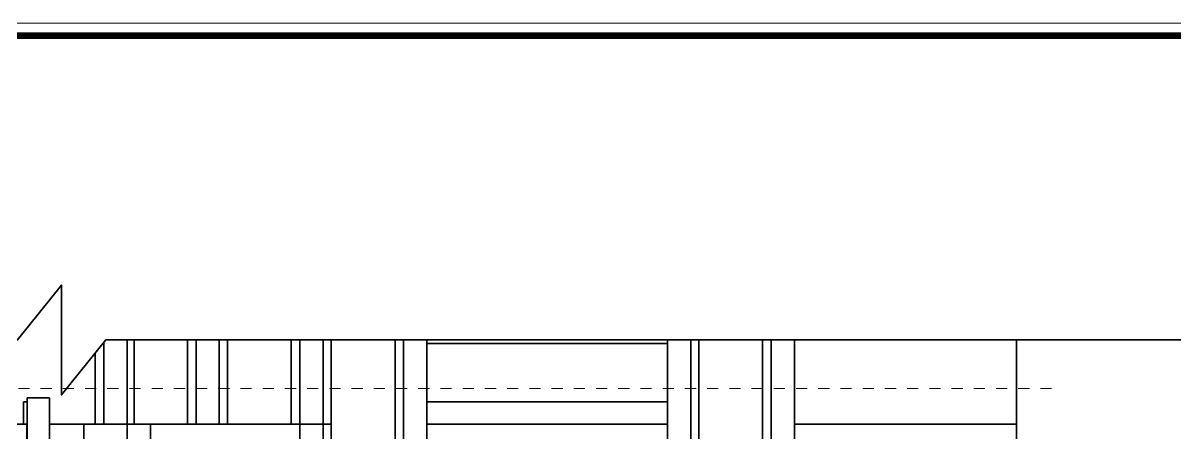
# Model space of a CAD drawing. Header units: metres. Extents: x -434 to 683, y -422 to -228.
# Drawn here: x -404.03 to -393.66, y -283.75 to -280.05 of the extents above; entities that cross this region are included whole.
import ezdxf

# ---------------------------------------------------------------- set-up
doc = ezdxf.new("R2010")
doc.units = ezdxf.units.M
doc.header["$MEASUREMENT"] = 0
doc.linetypes.add('DOT', pattern=[0.25, 0, -0.25])
doc.linetypes.add('OVERHEAD 3', pattern=[0.0016, 0.001, -0.0006])
for name, color, linetype, lineweight in [('frame', 12, 'Continuous', 9), ('HACH', 8, 'Continuous', 5), ('S-STRS-MBND', 31, 'OVERHEAD 3', 5), ('walls', 7, 'Continuous', 35), ('Windows', 5, 'Continuous', 15)]:
    doc.layers.add(name, color=color, linetype=linetype, lineweight=lineweight)
doc.layers.add('LOGO', color=7, linetype='Continuous')

# ---------------------------------------------------------------- blocks, each defined once
blk = doc.blocks.new('A$C7E5B4212')
at = {"layer": 'LOGO', "const_width": 0.05}
blk.add_lwpolyline([(0.8319, 0.8319), (41.132, 0.8319), (41.132, 29.3819), (0.8319, 29.3819)], close=True, dxfattribs=at)
blk = doc.blocks.new('vbnvbnvb')
at = {"layer": 'LOGO', "color": 240, "lineweight": -2}
blk.add_line((47.142, 28.037), (-5.152, 28.037), dxfattribs=at)
at = {"layer": 'LOGO', "xscale": 1.291447376312877, "yscale": 1.291447376312877, "zscale": 1.291447376312877}
blk.add_blockref('A$C7E5B4212', (-6.098, -10.028), dxfattribs=at)

msp = doc.modelspace()

# ---------------------------------------------------------------- linework, layer by layer
at = {"layer": 'HACH', "linetype": 'DOT', "ltscale": 0.2}
msp.add_line((-394.768, -283.349, 0), (-416.319, -283.349, 0), dxfattribs=at)
at = {"layer": 'S-STRS-MBND', "linetype": 'Continuous', "lineweight": 35, "elevation": 0}
for points in [[(-392.095, -282.911), (-403.282, -282.911), (-403.679, -283.406), (-403.679, -282.416), (-404.075, -282.911), (-416.944, -282.911)], [(-392.095, -282.911), (-403.282, -282.911), (-403.679, -283.406)]]:
    msp.add_lwpolyline(points, dxfattribs=at)
at = {"layer": 'walls'}
for p, q in [((-403.299, -282.932, 0), (-403.299, -283.469, 0)), ((-403.09, -282.911, 0), (-403.09, -283.669, 0)), ((-403.027, -282.911, 0), (-403.027, -283.669, 0)), ((-402.545, -282.911, 0), (-402.545, -283.469, 0)), ((-402.545, -283.669, 0), (-402.545, -282.911, 0)), ((-402.468, -282.911, 0), (-402.468, -283.469, 0)), ((-402.468, -282.911, 0), (-402.468, -283.669, 0)), ((-402.259, -282.911, 0), (-402.259, -283.469, 0)), ((-402.185, -282.911, 0), (-402.185, -283.469, 0)), ((-402.185, -282.911, 0), (-402.185, -283.669, 0)), ((-401.611, -282.911, 0), (-401.611, -283.469, 0)), ((-401.611, -283.669, 0), (-401.611, -282.911, 0)), ((-401.534, -282.911, 0), (-401.534, -283.469, 0)), ((-401.534, -282.911, 0), (-401.534, -283.669, 0)), ((-401.325, -282.911, 0), (-401.325, -283.469, 0)), ((-401.251, -282.911, 0), (-401.251, -283.469, 0)), ((-401.251, -282.911, 0), (-401.251, -286.018)), ((-400.677, -282.911, 0), (-400.677, -283.469, 0)), ((-400.677, -286.018), (-400.677, -282.911, 0)), ((-400.6, -282.911, 0), (-400.6, -283.469, 0)), ((-400.6, -282.911, 0), (-400.6, -286.018)), ((-400.391, -282.944, 0), (-400.391, -282.911, 0)), ((-400.391, -283.469, 0), (-400.391, -282.944, 0)), ((-400.391, -282.944, 0), (-398.226, -282.944, 0)), ((-398.226, -282.911, 0), (-398.226, -282.944, 0)), ((-398.226, -282.944, 0), (-398.226, -283.469, 0)), ((-398.016, -282.911, 0), (-398.016, -283.469, 0)), ((-397.942, -282.911, 0), (-397.942, -283.469, 0)), ((-397.942, -282.911, 0), (-397.942, -285.243)), ((-397.369, -282.911, 0), (-397.369, -283.469, 0)), ((-397.369, -285.243), (-397.369, -282.911, 0)), ((-397.292, -282.911, 0), (-397.292, -283.469, 0)), ((-397.292, -282.911, 0), (-397.292, -285.243)), ((-397.082, -283.669, 0), (-397.082, -282.911, 0)), ((-395.083, -283.669, 0), (-395.083, -282.911, 0)), ((-403.376, -283.028, 0), (-403.376, -283.469, 0)), ((-404.023, -283.469, 0), (-403.989, -283.469, 0)), ((-404.023, -283.469, 0), (-404.023, -283.669, 0)), ((-403.989, -283.432, 0), (-403.949, -283.432, 0)), ((-403.989, -283.469, 0), (-403.989, -283.432, 0)), ((-403.989, -283.669, 0), (-403.989, -283.469, 0)), ((-403.949, -283.432, 0), (-403.789, -283.432, 0)), ((-403.789, -283.669, 0), (-403.789, -283.432, 0)), ((-403.376, -283.469, 0), (-403.376, -283.669, 0)), ((-403.299, -283.469, 0), (-403.299, -283.669, 0)), ((-402.545, -283.469, 0), (-402.545, -283.669, 0)), ((-402.468, -283.469, 0), (-402.468, -283.669, 0)), ((-402.259, -283.469, 0), (-402.259, -283.669, 0)), ((-402.185, -283.469, 0), (-402.185, -283.669, 0)), ((-401.611, -283.469, 0), (-401.611, -283.669, 0)), ((-401.534, -283.469, 0), (-401.534, -283.669, 0)), ((-401.325, -283.469, 0), (-401.325, -283.669, 0)), ((-401.251, -283.469, 0), (-401.251, -283.669, 0)), ((-400.677, -283.469, 0), (-400.677, -283.669, 0)), ((-400.6, -283.469, 0), (-400.6, -283.669, 0)), ((-400.391, -283.469, 0), (-398.226, -283.469, 0)), ((-400.391, -283.469, 0), (-400.391, -283.669, 0)), ((-398.226, -283.469, 0), (-398.226, -283.669, 0)), ((-398.016, -283.469, 0), (-398.016, -283.669, 0)), ((-397.942, -283.469, 0), (-397.942, -283.669, 0)), ((-397.369, -283.469, 0), (-397.369, -283.669, 0)), ((-397.292, -283.469, 0), (-397.292, -283.669, 0)), ((-404.233, -283.669, 0), (-404.023, -283.669, 0)), ((-404.023, -283.669, 0), (-403.995, -283.669, 0)), ((-403.995, -283.669, 0), (-403.989, -283.669, 0)), ((-403.989, -286.584), (-403.989, -283.669, 0)), ((-403.789, -283.669, 0), (-403.479, -283.669, 0)), ((-403.789, -286.018), (-403.789, -283.669, 0)), ((-403.479, -286.018), (-403.479, -283.669, 0)), ((-403.479, -283.669, 0), (-403.376, -283.669, 0)), ((-403.376, -283.669, 0), (-403.299, -283.669, 0)), ((-403.299, -283.669, 0), (-403.09, -283.669, 0)), ((-403.09, -286.018), (-403.09, -283.669, 0)), ((-403.09, -283.669, 0), (-403.027, -283.669, 0)), ((-403.027, -283.669, 0), (-402.88, -283.669, 0)), ((-402.88, -284.187, 0), (-402.88, -283.669, 0)), ((-402.88, -283.669, 0), (-402.545, -283.669, 0)), ((-402.545, -283.669, 0), (-402.468, -283.669, 0)), ((-402.468, -283.669, 0), (-402.545, -283.669, 0)), ((-402.468, -283.669, 0), (-402.259, -283.669, 0)), ((-402.259, -283.669, 0), (-402.185, -283.669, 0)), ((-402.185, -283.669, 0), (-402.259, -283.669, 0)), ((-402.185, -283.669, 0), (-401.68, -283.669, 0)), ((-401.68, -283.669, 0), (-401.611, -283.669, 0)), ((-401.534, -283.669, 0), (-401.611, -283.669, 0)), ((-401.534, -283.669, 0), (-401.611, -283.669, 0)), ((-401.534, -283.669, 0), (-401.325, -283.669, 0)), ((-401.534, -283.669, 0), (-401.534, -286.018)), ((-401.251, -283.669, 0), (-401.325, -283.669, 0)), ((-401.325, -283.669, 0), (-401.325, -286.018)), ((-401.251, -283.669, 0), (-401.251, -286.018)), ((-400.677, -283.669, 0), (-400.677, -286.018)), ((-400.6, -283.669, 0), (-400.6, -286.018)), ((-400.391, -286.018), (-400.391, -283.669, 0)), ((-400.391, -283.669, 0), (-398.226, -283.669, 0)), ((-398.226, -283.669, 0), (-398.226, -285.243)), ((-398.016, -283.669, 0), (-398.016, -285.243)), ((-397.942, -283.669, 0), (-397.942, -285.243)), ((-397.369, -283.669, 0), (-397.369, -285.243)), ((-397.292, -283.669, 0), (-397.292, -285.243)), ((-397.082, -283.899, 0), (-397.082, -283.669, 0)), ((-395.083, -283.669, 0), (-397.082, -283.669, 0)), ((-395.083, -283.669, 0), (-395.083, -283.899, 0))]:
    msp.add_line(p, q, dxfattribs=at)
at = {"layer": 'Windows'}
msp.add_line((-403.995, -286.669, 0), (-403.995, -283.669, 0), dxfattribs=at)

# ---------------------------------------------------------------- block references
at = {"layer": 'frame', "color": 0, "xscale": 0.9446196544972835, "yscale": 0.9446196544972835, "zscale": 0.9446196544972835}
msp.add_blockref('vbnvbnvb', (-428.608, -306.54), dxfattribs=at)

doc.saveas('drawing.dxf')
